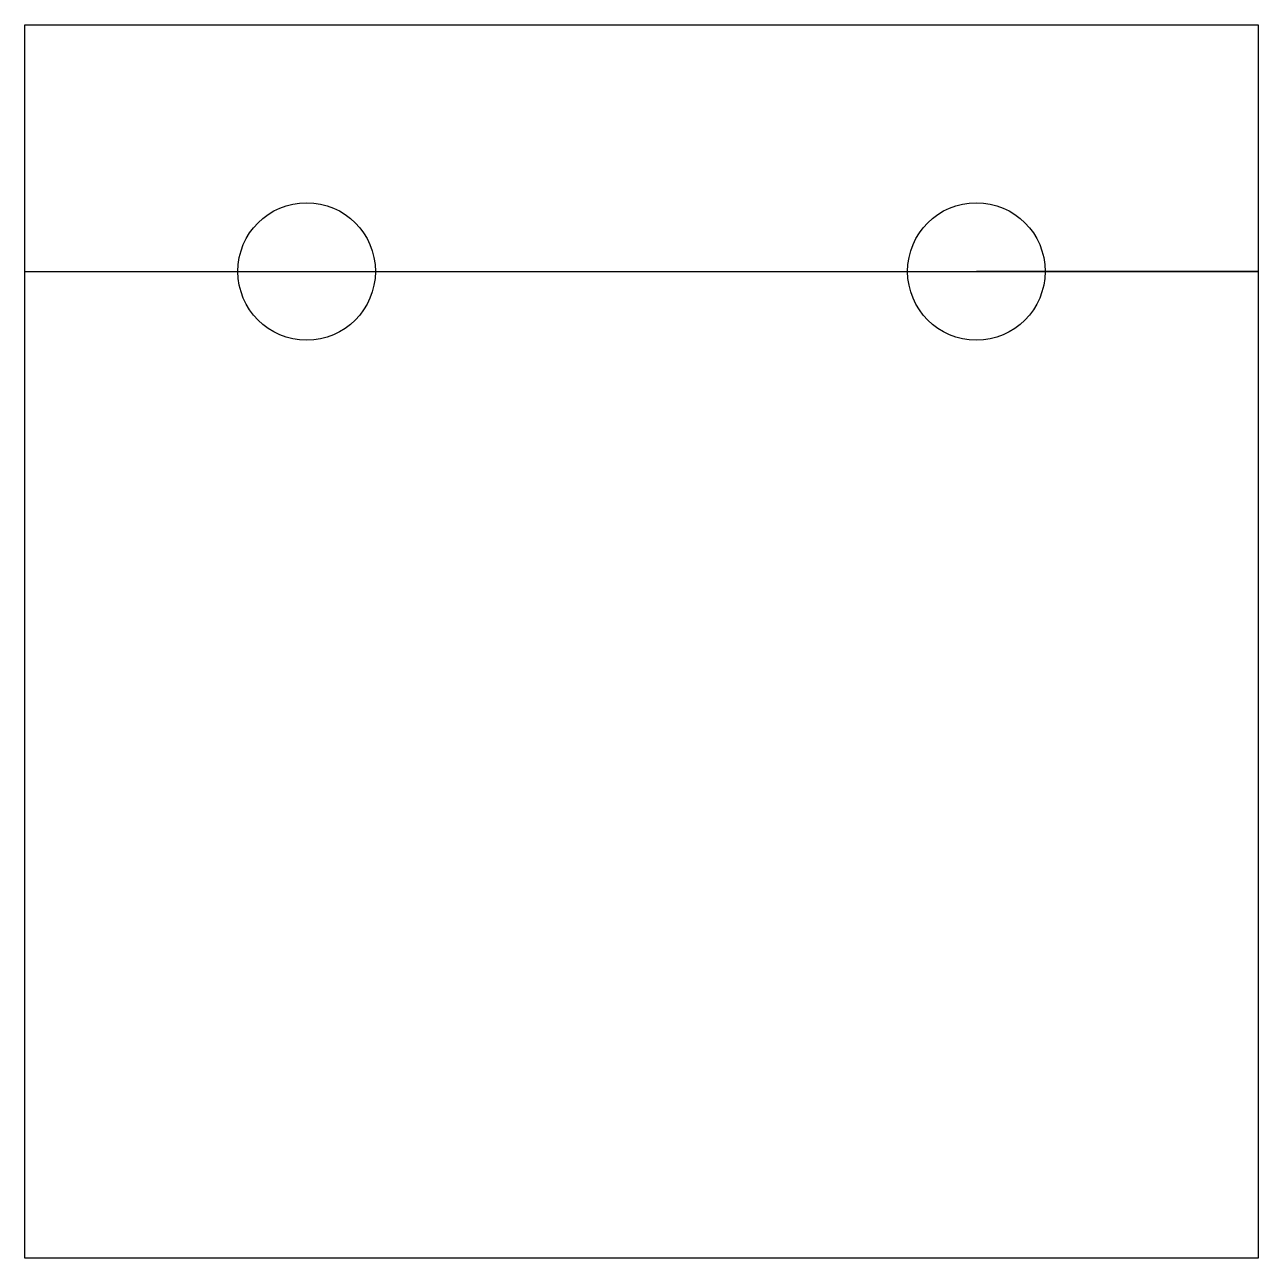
# Model space of a CAD drawing. Header units: millimetres. Extents: x -35 to 0, y -10 to 25.
import ezdxf

# ---------------------------------------------------------------- set-up
doc = ezdxf.new("R2010")
doc.units = ezdxf.units.MM
doc.layers.get('0').update_dxf_attribs({"linetype": 'CONTINUOUS'})

msp = doc.modelspace()

# ---------------------------------------------------------------- linework, layer by layer
for p, q in [((-35, 0), (-35, 18)), ((-35, 18), (0, 18)), ((-35, 18), (-27, 18)), ((0, 18), (-8, 18))]:
    msp.add_line(p, q)
msp.add_lwpolyline([(-35, -10), (-35, 25), (0, 25), (0, -10)], close=True)
for centre in [(-27, 18), (-8, 18)]:
    msp.add_circle(centre, 1.95)

doc.saveas('drawing.dxf')
